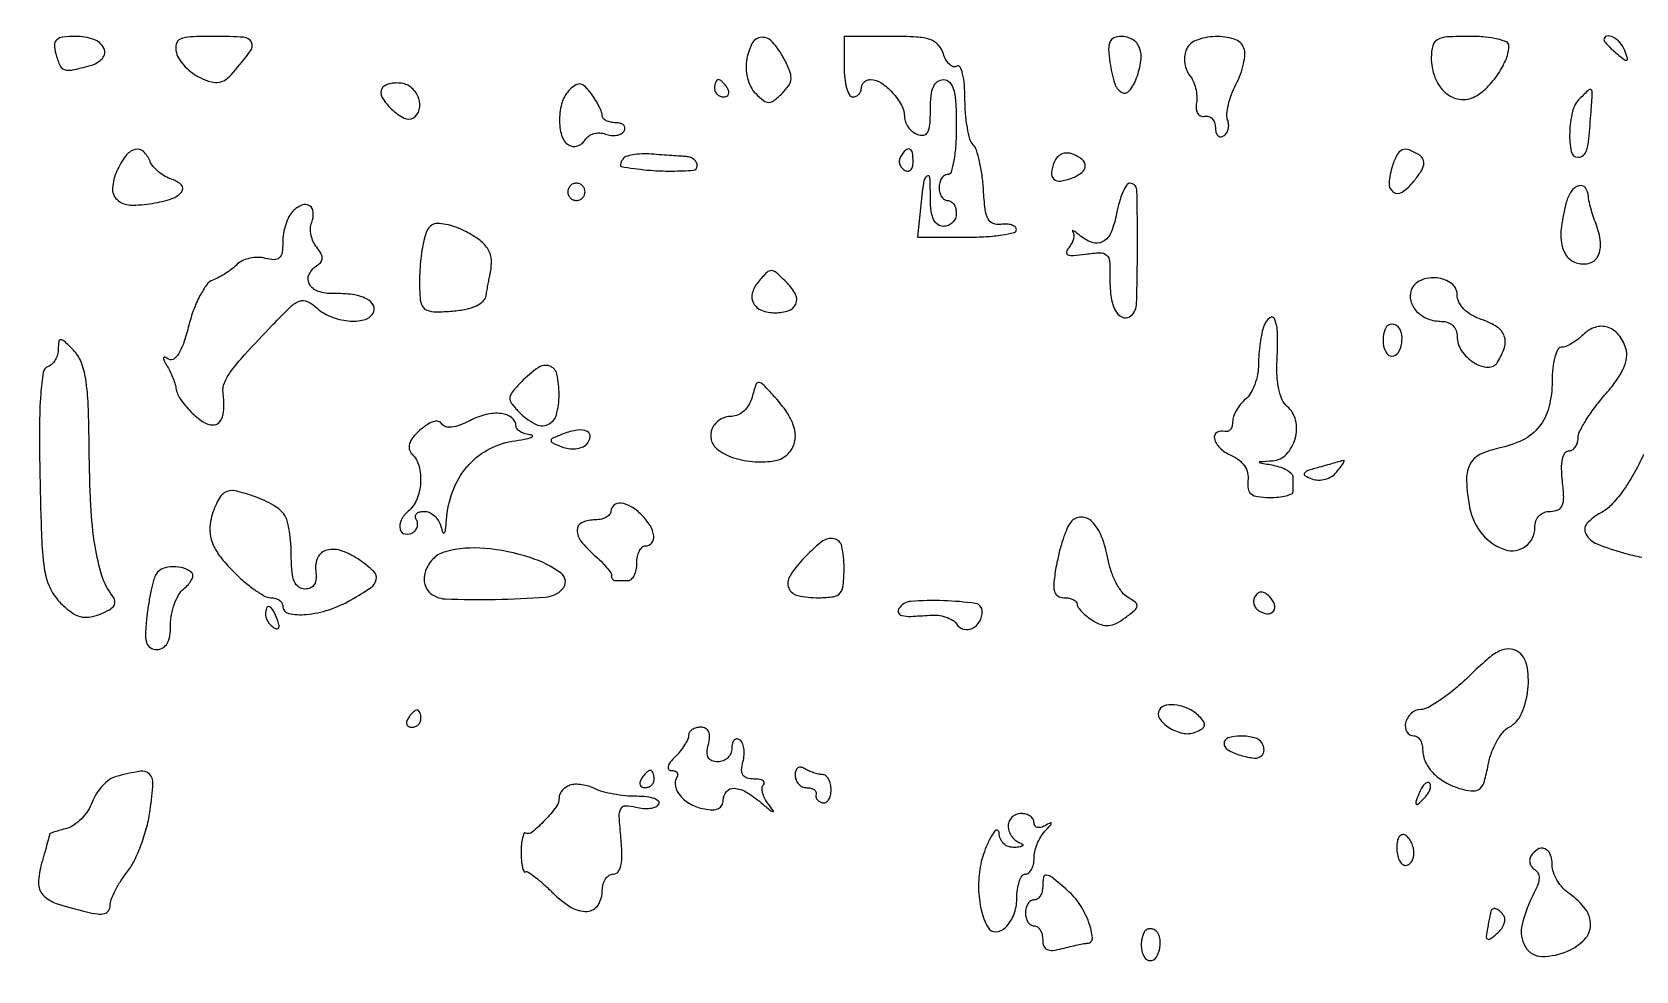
# Model space of a CAD drawing. Extents: x 0 to 5034, y 0 to 2560.
# Drawn here: x 1186 to 1371.7, y 2451.8 to 2560.5 of the extents above; entities that cross this region are included whole.
import ezdxf

# ---------------------------------------------------------------- set-up
doc = ezdxf.new("R2010")
doc.units = 0

msp = doc.modelspace()

# ---------------------------------------------------------------- linework, layer by layer
for points in [[(1400.153175, 2318.07201, -0.000408), (1336.676578, 2318.858857, -0.00002), (1264.40431, 2319.816549, -0.099619)], [(1372.5774, 2511.579098, -0.024075), (1371.429588, 2509.288522, -0.029834), (1370.138126, 2507.283909, -0.033132), (1368.826874, 2505.721466, -0.081107), (1367.630609, 2504.822425, 0.088333), (1366.032278, 2503.584937, 0.323505), (1365.899669, 2502.384246, 0.167313), (1367.196975, 2501.238405, 0.030933), (1370.256932, 2500.190016, 0.016198), (1372.383754, 2499.678909, 0.094025)]]:
    msp.add_lwpolyline(points, format="xyb")
for points in [[(1188.710251, 2558, 0.03733), (1189.167725, 2556.666159, 0.210404), (1189.705316, 2556.164325, 0.137209), (1190.582654, 2556.108506, 0.013214), (1192.680803, 2556.612191, 0.135952), (1194.107782, 2557.45265, 0.318119), (1194.286057, 2558.614282, 0.196689), (1193.105518, 2559.646909, 0.082749), (1190.986631, 2560, 0.026205), (1189.517695, 2559.92296, 0.155245), (1188.821656, 2559.618097, 0.221538), (1188.565504, 2559.034978, 0.058478)], [(1202.678374, 2558.121898, 0.082543), (1203.034424, 2557.325655, 0.044664), (1203.706516, 2556.485078, 0.04292), (1204.565045, 2555.730162, 0.052035), (1205.488753, 2555.187078, 0.038193), (1206.725755, 2554.733887, 0.110499), (1207.631132, 2554.684293, 0.122453), (1208.415815, 2555.02448, 0.052418), (1209.251895, 2555.81518, 0.016402), (1211.266902, 2558.328762, 0.284282), (1211.356344, 2559.33114, 0.267642), (1210.493224, 2559.900107, 0.014948), (1207.152637, 2560, 0.009691), (1204.311081, 2559.944917, 0.089905), (1203.11646, 2559.680168, 0.248672), (1202.65004, 2559.110318, 0.114051)], [(1268.744458, 2557.443548, 0.054358), (1268.652817, 2556.304411, 0.054702), (1268.809273, 2555.174803, 0.057634), (1269.1925, 2554.163021, 0.0772), (1269.770738, 2553.37212, 0.03076), (1270.679899, 2552.568433, 0.169395), (1271.29016, 2552.361588, 0.166281), (1271.903176, 2552.577304, 0.029381), (1272.827631, 2553.39906, 0.048107), (1273.593768, 2554.328737, 0.137592), (1273.854557, 2555.116619, 0.109864), (1273.694526, 2556.034208, 0.024975), (1273.015794, 2557.470488, 0.057578), (1271.72507, 2559.33136, 0.217235), (1270.462356, 2559.897551, 0.270419), (1269.409592, 2559.274321, 0.079969)], [(1280, 2556.5, 0.027026), (1280.072542, 2555.158889, 0.042582), (1280.29375, 2554.028125, 0.052312), (1280.614308, 2553.232098, 0.277684), (1281, 2553, 0.099038), (1281.381638, 2553.076342, 0.097945), (1281.70625, 2553.29375, 0.097945), (1281.923658, 2553.618362, 0.099038), (1282, 2554, -0.106313), (1282.082053, 2554.381541, -0.099376), (1282.314732, 2554.70625, -0.096076), (1282.662416, 2554.923923, -0.09221), (1283.071429, 2555, -0.149266), (1284.288825, 2554.628287, -0.060151), (1285.617741, 2553.479461, -0.0596), (1286.658102, 2552.018294, -0.125574), (1287, 2550.678417, 0.092116), (1287.112016, 2550.075561, 0.066745), (1287.440625, 2549.475073, 0.065101), (1287.926582, 2548.967893, 0.077741), (1288.5, 2548.638374, 0.136349), (1289.212529, 2548.570205, 0.233305), (1289.683374, 2548.916439, 0.101407), (1289.93614, 2549.808181, 0.018523), (1290, 2551.531385, -0.025917), (1290.082278, 2553.117647, -0.076277), (1290.358112, 2554.171897, -0.129285), (1290.831663, 2554.775421, -0.163521), (1291.5, 2555, -0.211442), (1292.215544, 2554.683247, -0.118311), (1292.681818, 2553.833333, -0.054498), (1292.933383, 2552.247932, -0.01212), (1293, 2549.5, -0.017105), (1292.927854, 2547.39166, -0.027868), (1292.70625, 2545.615625, -0.026982), (1292.391033, 2544.292067, -0.332234), (1292, 2544, 0.148195), (1291.618646, 2543.884432, 0.098894), (1291.29375, 2543.559375, 0.082425), (1291.074694, 2543.073457, 0.064853), (1291, 2542.5, 0.064853), (1291.074694, 2541.926543, 0.082425), (1291.29375, 2541.440625, 0.098894), (1291.618646, 2541.115568, 0.148195), (1292, 2541, -0.148195), (1292.381354, 2540.884432, -0.098894), (1292.70625, 2540.559375, -0.082425), (1292.925306, 2540.073457, -0.064853), (1293, 2539.5, -0.099038), (1292.885486, 2538.927543, -0.097945), (1292.559375, 2538.440625, -0.097945), (1292.072457, 2538.114514, -0.099038), (1291.5, 2538, -0.156128), (1290.843483, 2538.210123, -0.127919), (1290.368421, 2538.777778, -0.080302), (1290.086365, 2539.750905, -0.030473), (1290, 2541.166667, 0.0123), (1289.938426, 2543.66922, 0.63237), (1289.592669, 2543.812897, 0.177372), (1289.194186, 2543.058154, 0.008168), (1288.84546, 2540.125249), (1288.5, 2536.750498), (1294.25, 2536.750249, 0.014306), (1296.451258, 2536.813147, 0.02375), (1298.297587, 2537.007104, 0.020551), (1299.697213, 2537.281004, 0.361729), (1299.954552, 2537.625, 0.204714), (1299.80159, 2537.937068, 0.098349), (1299.406246, 2538.160883, 0.072034), (1298.827868, 2538.263296, 0.047318), (1298.151797, 2538.220558, -0.133231), (1297.272283, 2538.315208, -0.185441), (1296.692614, 2538.843247, -0.086147), (1296.344626, 2539.995118, -0.01575), (1296.143742, 2542.220558, 0.019021), (1295.978291, 2543.928591, 0.022619), (1295.688617, 2545.521976, 0.022185), (1295.329009, 2546.824241, 0.117983), (1294.946497, 2547.45, -0.128664), (1294.579043, 2548.080566, -0.023824), (1294.278033, 2549.401399, -0.024153), (1294.069434, 2551.020501, -0.019961), (1294, 2552.759017, 0.019728), (1293.934989, 2554.40609, 0.040399), (1293.729671, 2555.68117, 0.065549), (1293.430244, 2556.450154, 0.429334), (1293.071996, 2556.544496, -0.209118), (1292.668123, 2556.487054, -0.11865), (1292.228775, 2556.731201, -0.081387), (1291.817305, 2557.255962, -0.048846), (1291.504609, 2557.985479, 0.107052), (1290.912024, 2559.018957, 0.129857), (1289.979805, 2559.627872, 0.067561), (1288.394895, 2559.925172, 0.012628), (1285.432612, 2560), (1280, 2560)], [(1310.788489, 2556.98776, 0.035526), (1311.321713, 2554.566318, 0.19099), (1312.138918, 2553.524603, 0.372508), (1313.033172, 2553.691965, 0.079357), (1313.877057, 2555.185755, 0.054687), (1314.376928, 2557.171674, 0.124917), (1314.206668, 2558.696093, 0.174244), (1313.400046, 2559.644475, 0.130985), (1312.066204, 2560, 0.100128), (1311.254226, 2559.83575, 0.195029), (1310.793955, 2559.376394, 0.112915), (1310.639946, 2558.511872, 0.024291)], [(1319.589736, 2558.373252, 0.074587), (1319.430919, 2557.654642, 0.055686), (1319.465565, 2556.842761, 0.056059), (1319.677417, 2556.064903, 0.078868), (1320.04362, 2555.447441, -0.069497), (1320.433791, 2554.816666, -0.043601), (1320.713728, 2553.994122, -0.043017), (1320.850544, 2553.117986, -0.059501), (1320.810873, 2552.324189, 0.060563), (1320.777371, 2551.624083, 0.11671), (1320.945282, 2551.091719, 0.16102), (1321.287166, 2550.795715, 0.149012), (1321.75, 2550.75, -0.127531), (1322.226067, 2550.72317, -0.125265), (1322.632812, 2550.468601, -0.109766), (1322.905473, 2550.017512, -0.081436), (1323, 2549.440983, 0.062657), (1323.069707, 2548.886908, 0.133038), (1323.280921, 2548.513546, 0.191608), (1323.59354, 2548.37662, 0.14801), (1323.956326, 2548.473008, 0.112434), (1324.284303, 2548.795846, 0.081904), (1324.487027, 2549.267526, 0.076245), (1324.536391, 2549.812821, 0.076271), (1324.42004, 2550.347777, -0.115966), (1324.327065, 2551.029697, -0.034031), (1324.500172, 2552.079456, -0.032184), (1324.863201, 2553.270671, -0.029614), (1325.384584, 2554.440174, 0.031634), (1325.903309, 2555.616458, 0.033397), (1326.258642, 2556.827874, 0.035465), (1326.418826, 2557.904899, 0.111243), (1326.313881, 2558.624422, 0.229846), (1325.183621, 2559.682753, 0.084711), (1322.95994, 2559.977275, 0.083216), (1320.730503, 2559.51748, 0.211824)], [(1348, 2557.571429, 0.089757), (1348.418565, 2555.258552, 0.120428), (1349.613145, 2553.504056, 0.147736), (1351.283205, 2552.717879, 0.160871), (1353.046528, 2553.024901, 0.074699), (1354.460922, 2554.079117, 0.047919), (1355.759377, 2555.667204, 0.048731), (1356.695746, 2557.413265, 0.099037), (1357, 2558.934259, 0.300591), (1356.723682, 2559.352353, 0.042589), (1355.694397, 2559.690792, 0.036438), (1354.245712, 2559.924138, 0.021718), (1352.5, 2560, 0.012825), (1349.844254, 2559.931867, 0.111354), (1348.713235, 2559.615079, 0.208769), (1348.171718, 2558.923478, 0.063249)], [(1368, 2559.622445, 0.172995), (1368.07509, 2559.411909, 0.015689), (1368.44735, 2558.984529, 0.018888), (1368.939562, 2558.492636, 0.013646), (1369.522892, 2557.981001, 0.008807), (1370.382614, 2557.292701, 0.27071), (1370.644403, 2557.258808, 0.389672), (1370.735322, 2557.458284, 0.012731), (1370.415903, 2558.358556, 0.091143), (1369.856754, 2559.274265, 0.089947), (1369.00624, 2559.936277, 0.178047), (1368.321922, 2560.025462, 0.350363)], [(1226.49478, 2553.991553, 0.280434), (1226.487776, 2552.954356, 0.06973), (1227.600877, 2551.575928, 0.06879), (1229.06315, 2550.543233, 0.263641), (1230.135988, 2550.584045, 0.198914), (1230.809684, 2551.518754, 0.142412), (1230.743094, 2552.820634, 0.126399), (1229.962253, 2553.998293, 0.148219), (1228.753971, 2554.566458, 0.04706), (1228.048012, 2554.602633, 0.051629), (1227.370096, 2554.502936, 0.058103), (1226.817223, 2554.291506, 0.134779)], [(1248.236631, 2553.836631, 0.120842), (1247.364082, 2552.396978, 0.07134), (1247.03824, 2550.402271, 0.075167), (1247.285343, 2548.520498, 0.186261), (1248.111803, 2547.430902, 0.113818), (1248.596361, 2547.266598, 0.100307), (1249.128276, 2547.319803, 0.093889), (1249.625974, 2547.58327, 0.085992), (1250.010879, 2548.017602, -0.103738), (1250.430243, 2548.458553, -0.08168), (1251.027754, 2548.740396, -0.078351), (1251.708347, 2548.823405, -0.083038), (1252.36705, 2548.689391, 0.06241), (1253.010997, 2548.530613, 0.070031), (1253.648704, 2548.545119, 0.080025), (1254.18312, 2548.723575, 0.134611), (1254.526992, 2549.043674, 0.14801), (1254.62338, 2549.40646, 0.191608), (1254.486454, 2549.719079, 0.133038), (1254.113092, 2549.930293, 0.062657), (1253.559017, 2550, -0.04991), (1252.962438, 2550.059699, -0.069895), (1252.457961, 2550.237606, -0.090047), (1252.118526, 2550.500071, -0.185323), (1252, 2550.80887, 0.093567), (1251.920334, 2551.230859, 0.02223), (1251.628885, 2551.887665, 0.0221), (1251.220222, 2552.624682, 0.020228), (1250.736631, 2553.345501, 0.035379), (1250.038143, 2554.171248, 0.152155), (1249.478667, 2554.473974, 0.187931), (1248.917967, 2554.373364, 0.05915)], [(1265, 2554, 0.105053), (1265.081062, 2553.618444, 0.099167), (1265.311086, 2553.29375, 0.09642), (1265.654762, 2553.076123, 0.093332), (1266.059017, 2553, 0.108972), (1266.413961, 2553.078288, 0.182303), (1266.6254, 2553.29375, 0.161196), (1266.656512, 2553.6179, 0.082592), (1266.5, 2554, 0.029505), (1266.231006, 2554.382774, 0.035638), (1265.933975, 2554.70625, 0.038439), (1265.65171, 2554.934461, 0.151918), (1265.440983, 2555, 0.210953), (1265.272352, 2554.92554, 0.081139), (1265.129539, 2554.70625, 0.061769), (1265.032345, 2554.382849, 0.042167)], [(1365.2, 2552.8, 0.138265), (1364.353495, 2551.288816, 0.051651), (1364.029038, 2548.856527, 0.054951), (1364.206363, 2546.655428, 0.359546), (1365, 2546, 0.181672), (1365.623953, 2546.234447, 0.14407), (1366.012886, 2546.846912, 0.047305), (1366.257452, 2548.153263, 0.00499), (1366.507438, 2551.25, 0.003113), (1366.648577, 2553.44046, 0.192017), (1366.527558, 2553.804066, 0.428384), (1366.258394, 2553.820402, 0.009137)], [(1195.785417, 2544.428387, 0.088297), (1195.274946, 2542.44075, 0.230067), (1195.80432, 2541.103779, 0.178099), (1197.34233, 2540.473333, 0.053554), (1199.906076, 2540.654342, 0.034427), (1202.152597, 2541.219172, 0.142968), (1203.294932, 2541.999273, 0.381912), (1203.262182, 2542.778454, 0.12358), (1202.193044, 2543.43873, -0.051349), (1201.383169, 2543.790668, -0.043159), (1200.609902, 2544.318339, -0.045089), (1199.983928, 2544.931666, -0.084974), (1199.623766, 2545.538067, 0.117419), (1198.852805, 2546.664553, 0.260216), (1197.871421, 2546.891969, 0.164805), (1196.793188, 2546.14141, 0.05217)], [(1286.542705, 2546.069098, 0.108373), (1286.401101, 2545.665803, 0.099685), (1286.434921, 2545.22714, 0.095498), (1286.639411, 2544.820631, 0.090427), (1286.983688, 2544.510081, 0.136093), (1287.36964, 2544.397824, 0.190788), (1287.701458, 2544.524436, 0.140899), (1287.925389, 2544.890269, 0.067432), (1288, 2545.440983, 0.039415), (1287.914842, 2546.519563, 0.25701), (1287.592818, 2546.933879, 0.315493), (1287.13314, 2546.838655, 0.050477)], [(1304.338607, 2545.440013, 0.061221), (1304.028074, 2544.193319, 0.241786), (1304.292769, 2543.474083, 0.226486), (1305.051863, 2543.240736, 0.054851), (1306.356872, 2543.58345, 0.067891), (1307.535158, 2544.230185, 0.227708), (1307.935101, 2544.98827, 0.240909), (1307.585124, 2545.741158, 0.074248), (1306.462146, 2546.376152, 0.092161), (1305.813795, 2546.495878, 0.103874), (1305.194765, 2546.365098, 0.104304), (1304.682533, 2545.997035, 0.093639)], [(1343.50284, 2545.008949, 0.057861), (1343.114417, 2543.008037, 0.261546), (1343.598, 2541.968697, 0.318197), (1344.622382, 2541.960968, 0.070504), (1345.981568, 2543.225565, 0.025945), (1346.783218, 2544.32787, 0.089028), (1347.12605, 2545.140295, 0.159246), (1347.068206, 2545.753111, 0.149645), (1346.659266, 2546.231747, 0.045912), (1345.452825, 2546.852058, 0.190442), (1344.649198, 2546.857506, 0.183364), (1344.039915, 2546.309724, 0.042143)], [(1254.367878, 2545.786222, 0.030287), (1254.203658, 2545.480567, 0.056503), (1254.115476, 2545.214091, 0.090874), (1254.110669, 2545.025181, 0.317938), (1254.190983, 2544.942598, 0.022834), (1257.17319, 2544.528409, 0.024774), (1260.100393, 2544.403032, 0.018514), (1262.546421, 2544.510129, 0.390747), (1263, 2545.001911, 0.12171), (1262.904366, 2545.388969, 0.093793), (1262.632812, 2545.730676, 0.085054), (1262.227556, 2545.975011, 0.077142), (1261.75, 2546.081242, -0.001032), (1261.085982, 2546.125775, -0.000282), (1260.0379, 2546.198831, -0.000285), (1258.849411, 2546.283028, -0.000296), (1257.676895, 2546.367463, 0.02692), (1256.560416, 2546.388293, 0.034691), (1255.54034, 2546.281278, 0.037172), (1254.735372, 2546.077288, 0.175448)], [(1248, 2542, 0.099038), (1248.076342, 2541.618362, 0.097945), (1248.29375, 2541.29375, 0.097945), (1248.618362, 2541.076342, 0.099038), (1249, 2541, 0.099038), (1249.381638, 2541.076342, 0.097945), (1249.70625, 2541.29375, 0.097945), (1249.923658, 2541.618362, 0.099038), (1250, 2542, 0.099038), (1249.923658, 2542.381638, 0.097945), (1249.70625, 2542.70625, 0.097945), (1249.381638, 2542.923658, 0.099038), (1249, 2543, 0.099038), (1248.618362, 2542.923658, 0.097945), (1248.29375, 2542.70625, 0.097945), (1248.076342, 2542.381638, 0.099038)], [(1311.565978, 2539.5, -0.049984), (1310.929736, 2537.331001, -0.168097), (1309.970004, 2536.23298, -0.220919), (1308.724743, 2536.127421, -0.08822), (1307.208333, 2537.008333, 0.010565), (1306.774628, 2537.359863, 0.05264), (1306.508597, 2537.524736, 0.571981), (1306.451169, 2537.486327, 0.143318), (1306.499657, 2537.350343, -0.153361), (1306.61361, 2537.009751, -0.069337), (1306.55669, 2536.537457, -0.059111), (1306.349713, 2536.013903, -0.049582), (1306.01557, 2535.518761, 0.114115), (1305.762203, 2535.014334, 0.378225), (1305.921533, 2534.711961, 0.112349), (1306.575729, 2534.620513, 0.015215), (1307.960323, 2534.780869, -0.025361), (1309.665271, 2534.943359, -0.196139), (1310.404389, 2534.679363, -0.194673), (1310.75102, 2533.972366, -0.024939), (1310.787995, 2532.248229, 0.037659), (1310.894739, 2529.971851, 0.082499), (1311.386777, 2528.303326, 0.161142), (1312.158124, 2527.509328, 0.26439), (1313.069098, 2527.542705, 0.250832), (1313.858707, 2528.903737, 0.007862), (1313.981312, 2535.546955, 0.006941), (1313.906848, 2542.224113, 0.406901), (1313.111291, 2543, 0.256887), (1312.726727, 2542.788462, 0.037322), (1312.290763, 2541.971875, 0.034546), (1311.882132, 2540.840903, 0.023055)], [(1363.640979, 2540.790892, 0.031278), (1363.069905, 2537.961967, 0.079642), (1363.116436, 2535.874948, 0.125848), (1363.755625, 2534.487163, 0.159589), (1364.935417, 2533.72714, 0.143377), (1366.383649, 2533.7692, 0.206046), (1367.335427, 2534.604397, 0.140725), (1367.597694, 2536.184066, 0.062138), (1367.091748, 2538.258684, -0.011348), (1366.762257, 2539.188292, -0.011492), (1366.476759, 2540.12802, -0.011346), (1366.265926, 2540.956219, -0.045197), (1366.194801, 2541.475, 0.149983), (1365.843029, 2542.457975, 0.306905), (1365.104103, 2542.714239, 0.181525), (1364.230703, 2542.089561, 0.08245)], [(1216.160081, 2539.760081, 0.080337), (1215.714882, 2539.14311, 0.037793), (1215.340774, 2538.230888, 0.03619), (1215.085549, 2537.193735, 0.04226), (1215, 2536.183369, -0.035645), (1214.913042, 2534.96513, -0.170571), (1214.595862, 2534.35649, -0.20232), (1214.005456, 2534.138799, -0.052492), (1212.982409, 2534.294349, 0.063744), (1212.119223, 2534.405851, 0.052586), (1211.195465, 2534.309501, 0.05455), (1210.352516, 2534.032032, 0.088252), (1209.732409, 2533.605027, -0.032347), (1209.14384, 2533.094606, -0.019686), (1208.38913, 2532.566709, -0.019694), (1207.59615, 2532.100363, -0.032672), (1206.890161, 2531.779216, 0.146748), (1206.192963, 2531.245886, 0.034787), (1205.410852, 2529.989563, 0.032864), (1204.679289, 2528.358306, 0.027306), (1204.114842, 2526.5418, -0.018357), (1203.543921, 2524.581367, -0.052127), (1202.958714, 2523.285756, -0.100277), (1202.379263, 2522.636045, -0.308292), (1201.820173, 2522.611139, 0.033413), (1201.347824, 2522.86113, 0.436773), (1201.184704, 2522.791465, 0.212318), (1201.20427, 2522.530564, 0.016149), (1201.567371, 2521.904508, -0.02506), (1201.916644, 2521.276792, -0.018529), (1202.241164, 2520.551259, -0.018824), (1202.497033, 2519.841275, -0.039424), (1202.630462, 2519.269989, 0.114158), (1203.139398, 2517.98824, 0.045876), (1204.35693, 2516.533881, 0.045446), (1205.78136, 2515.355162, 0.151252), (1206.928571, 2515, 0.193007), (1207.585542, 2515.263413, 0.128461), (1208.016732, 2515.96258, 0.0764), (1208.186361, 2517.127514, 0.030241), (1208.075516, 2518.74621, -0.134765), (1208.232338, 2519.866494, -0.056483), (1208.995329, 2521.199575, -0.027614), (1210.582126, 2523.130417, -0.004659), (1213.848857, 2526.619946, -0.010751), (1215.896135, 2528.676025, -0.100386), (1216.946484, 2529.343264, -0.207681), (1217.834456, 2529.304433, -0.070698), (1218.927597, 2528.565523, 0.088658), (1220.558793, 2527.545773, 0.071364), (1222.57124, 2527.054633, 0.080374), (1224.393505, 2527.170535, 0.200967), (1225.457295, 2527.930902, 0.262751), (1225.493245, 2528.836222, 0.160315), (1224.710661, 2529.608353, 0.083412), (1223.073486, 2530.104605, 0.039095), (1220.855889, 2530.214966, -0.087938), (1219.09874, 2530.475144, -0.189529), (1218.066906, 2531.339036, -0.251709), (1218.060132, 2532.473702, -0.133286), (1219.048558, 2533.530011, 0.10874), (1219.436776, 2533.906606, 0.161016), (1219.559804, 2534.360531, 0.116515), (1219.397716, 2534.910512, 0.043562), (1218.936683, 2535.576293, -0.067909), (1218.535038, 2536.221051, -0.054711), (1218.284035, 2536.998756, -0.056283), (1218.212701, 2537.785409, -0.086312), (1218.34445, 2538.45524, 0.104535), (1218.53434, 2539.646331, 0.250582), (1218.08763, 2540.38941, 0.237692), (1217.195359, 2540.453538, 0.097917)], [(1232.291125, 2538.176979, 0.180802), (1231.600129, 2537.282087, 0.034175), (1231.118558, 2535.238873, 0.032158), (1230.858987, 2532.621546, 0.023259), (1230.894037, 2529.689635, 0.1064), (1231.138771, 2528.806948, 0.179209), (1231.702692, 2528.298542, 0.096902), (1232.749712, 2528.101715, 0.019305), (1234.660263, 2528.189635, 0.029952), (1236.221192, 2528.416735, 0.057748), (1237.418639, 2528.8132, 0.079901), (1238.211399, 2529.349251, 0.166932), (1238.55513, 2530, -0.003692), (1238.661302, 2530.64749, -0.002835), (1238.786488, 2531.353125, -0.002866), (1238.911112, 2532.011836, -0.006805), (1239.013288, 2532.5, 0.066441), (1239.150946, 2534.073697, 0.119829), (1238.790292, 2535.309487, 0.102742), (1237.850742, 2536.365212, 0.040408), (1236.190867, 2537.401299, 0.032204), (1235.035413, 2537.907436, 0.038053), (1233.88655, 2538.228377, 0.041578), (1232.899615, 2538.340612, 0.147468)], [(1270.036355, 2531.543805, 0.108865), (1269.373977, 2530.258499, 0.193607), (1269.518474, 2529.094517, 0.177222), (1270.453982, 2528.283886, 0.091051), (1272, 2528, 0.079692), (1273.591084, 2528.255214, 0.216979), (1274.409899, 2529.011059, 0.218662), (1274.373832, 2530.119855, 0.080758), (1273.437763, 2531.41938, 0.012233), (1272.149923, 2532.645699, 0.176784), (1271.575232, 2532.879591, 0.213094), (1271.038233, 2532.663022, 0.018707)], [(1345.685134, 2530.621855, 0.16024), (1345.62357, 2529.356876, 0.125975), (1346.309196, 2528.15879, 0.107465), (1347.600506, 2527.301127, 0.093312), (1349.2, 2527, -0.088797), (1349.915258, 2526.871965, -0.105324), (1350.494239, 2526.505631, -0.106683), (1350.868602, 2525.939467, -0.093185), (1351, 2525.240547, 0.151589), (1351.509628, 2523.598226, 0.101116), (1352.93762, 2522.220529, 0.126566), (1354.555969, 2521.69474, 0.275322), (1355.675519, 2522.270479, 0.060854), (1356.475207, 2523.982796, 0.166109), (1356.456938, 2525.301555, 0.164874), (1355.634598, 2526.339804, 0.059743), (1353.923086, 2527.176657, -0.043515), (1352.690145, 2527.730813, -0.069032), (1351.768102, 2528.427725, -0.08431), (1351.198264, 2529.230144, -0.112796), (1351, 2530.097825, 0.239631), (1350.344008, 2531.387982, 0.133722), (1348.657234, 2532.030885, 0.123908), (1346.782465, 2531.750838, 0.205197)], [(1328.623539, 2526.461341, 0.040472), (1328.383651, 2525.644081, 0.016122), (1328.183164, 2524.492487, 0.015831), (1328.045705, 2523.230174, 0.019205), (1328, 2522.040657, -0.0476), (1327.889153, 2520.878928, -0.041324), (1327.559375, 2519.70046, -0.04342), (1327.075233, 2518.678039, -0.087483), (1326.5, 2518, 0.048188), (1325.926058, 2517.421878, 0.041499), (1325.440625, 2516.71614, 0.04354), (1325.107783, 2515.995234, 0.086594), (1325, 2515.377555, -0.065485), (1324.933142, 2514.869255, -0.103383), (1324.735625, 2514.478094, -0.135408), (1324.442174, 2514.265041, -0.158751), (1324.1, 2514.25, 0.204427), (1323.181578, 2514.127732, 0.329958), (1322.889821, 2513.43327, 0.142824), (1323.522378, 2512.337194, 0.087793), (1324.771143, 2511.503768, -0.058179), (1325.706945, 2510.955967, -0.082101), (1326.372156, 2510.257663, -0.09153), (1326.729827, 2509.445302, -0.092958), (1326.771143, 2508.563357, 0.074342), (1326.780541, 2507.608311, 0.188449), (1327.125882, 2507.019961, 0.134831), (1327.878582, 2506.70222, 0.031988), (1329.25, 2506.609589, 0.024035), (1330.303886, 2506.656595, 0.038354), (1331.192188, 2506.808442, 0.045054), (1331.82589, 2507.029773, 0.294259), (1332, 2507.3), (1332, 2508.067694), (1332, 2508.930449, 0.197067), (1331.840956, 2509.318305, 0.061974), (1331.339062, 2509.714881, 0.051079), (1330.611317, 2510.060029, 0.037644), (1329.75, 2510.294267, -0.001102), (1328.201665, 2510.596029, -0.302288), (1328.110818, 2510.686224, -0.453638), (1328.171846, 2510.766526, -0.001361), (1329.633423, 2510.863818, 0.189619), (1331.235294, 2511.615082, 0.124375), (1332.242447, 2513.415656, 0.119175), (1332.296193, 2515.540844, 0.168088), (1331.322013, 2517.147716, -0.117492), (1330.746725, 2517.913714, -0.049899), (1330.351954, 2519.143846, -0.040699), (1330.144346, 2520.738454, -0.024963), (1330.147766, 2522.634865, 0.018246), (1330.193394, 2525.630542, 0.089693), (1329.858535, 2527.281053, 0.517056), (1329.292275, 2527.418023, 0.122435)], [(1342.754232, 2526.266312, 0.084697), (1342.436116, 2525.221291, 0.082939), (1342.479003, 2524.121909, 0.104464), (1342.84371, 2523.288862, 0.234312), (1343.437328, 2522.972506, 0.26629), (1344.162879, 2523.360605, 0.1021), (1344.575922, 2524.472687, 0.093314), (1344.533019, 2525.735512, 0.201974), (1343.980032, 2526.512341, 0.086456), (1343.629461, 2526.652808, 0.102024), (1343.272696, 2526.654687, 0.11056), (1342.965717, 2526.518222, 0.11748)], [(1365.600367, 2525.45751, -0.03304), (1364.963579, 2524.899744, -0.032625), (1364.256269, 2524.428144, -0.034429), (1363.583586, 2524.099872, -0.096592), (1363.071429, 2524, 0.284196), (1362.657671, 2523.74416, 0.04928), (1362.314732, 2522.845982, 0.040814), (1362.077662, 2521.576848, 0.025777), (1362, 2520.071429, -0.061846), (1361.626401, 2517.062578, -0.107254), (1360.511413, 2514.816408, -0.109295), (1358.583287, 2513.261604, -0.06597), (1355.793516, 2512.308703, 0.066948), (1353.627742, 2511.564226, 0.164575), (1352.459657, 2510.382943, 0.127143), (1352.078675, 2508.509525, 0.033298), (1352.44531, 2505.43983, 0.127035), (1353.889724, 2502.357018, 0.14613), (1356.581784, 2500.55566, 0.240153), (1358.927604, 2500.962863, 0.236134), (1360, 2503.106989, -0.080269), (1360.125377, 2503.882932, -0.110346), (1360.487611, 2504.486965, -0.113851), (1361.062458, 2504.866944, -0.089576), (1361.799199, 2505, 0.100614), (1362.680723, 2505.179201, 0.2005), (1363.169737, 2505.679551, 0.105186), (1363.335337, 2506.652518, 0.018803), (1363.189793, 2508.5, -0.02454), (1363.092351, 2509.948964, -0.053976), (1363.191759, 2511.053367, -0.085398), (1363.463228, 2511.757454, -0.263992), (1363.890594, 2512, 0.131134), (1364.313666, 2512.1129, 0.100628), (1364.674112, 2512.430404, 0.088271), (1364.91656, 2512.905356, 0.074111), (1365, 2513.465204, -0.11701), (1365.184934, 2514.244629, -0.022118), (1365.903869, 2515.529454, -0.022543), (1366.899022, 2516.985749, -0.019001), (1368.077, 2518.434917, 0.023573), (1369.421216, 2520.119829, 0.050403), (1370.255325, 2521.558104, 0.068461), (1370.623155, 2522.799299, 0.115188), (1370.538933, 2523.877332, 0.093852), (1369.690164, 2525.451557, 0.145892), (1368.425862, 2526.315422, 0.158935), (1366.976929, 2526.307364, 0.116676)], [(1189, 2523.797619, -0.067294), (1188.911725, 2523.144694, -0.064939), (1188.652983, 2522.530087, -0.070021), (1188.270345, 2522.045101, -0.110763), (1187.818666, 2521.772889, 0.281134), (1187.255274, 2521.105261, 0.019829), (1186.967555, 2518.573357, 0.017877), (1186.824112, 2514.775173, 0.00525), (1186.873727, 2508.939555, 0.004183), (1187.075592, 2501.564991, 0.032346), (1187.421257, 2498.133738, 0.071962), (1188.09161, 2496.031969, 0.085725), (1189.305062, 2494.344595, 0.034727), (1190.517649, 2493.308894, 0.093243), (1191.534527, 2492.815792, 0.105982), (1192.58052, 2492.758849, 0.053209), (1193.864145, 2493.104596, 0.03345), (1194.921804, 2493.59775, 0.124522), (1195.454736, 2494.095169, 0.202381), (1195.549597, 2494.638933, 0.110521), (1195.252032, 2495.260001, -0.091556), (1194.062156, 2497.521472, -0.03636), (1193.262468, 2500.951401, -0.026472), (1192.770507, 2505.690532, -0.01059), (1192.579147, 2512.213806, 0.007024), (1192.465443, 2517.335767, 0.030503), (1192.170662, 2520.357978, 0.053649), (1191.63706, 2522.320999, 0.10353), (1190.75, 2523.678092, 0.008736), (1189.694075, 2524.698027, 0.172273), (1189.28657, 2524.874848, 0.398427), (1189.054254, 2524.683068, 0.030608)], [(1242.628147, 2519.990991, 0.022305), (1241.595853, 2518.851168, 0.15067), (1241.308123, 2518.155628, 0.184767), (1241.492691, 2517.494549, 0.036948), (1242.306718, 2516.550425, 0.068992), (1244.180848, 2515.13269, 0.229817), (1245.679977, 2515.045523, 0.229467), (1246.677716, 2516.169516, 0.068818), (1247, 2518.5, 0.052011), (1246.752934, 2520.868702, 0.264487), (1245.906458, 2521.824162, 0.239586), (1244.574778, 2521.63428, 0.044609)], [(1269.34877, 2518.225698, -0.068421), (1268.992255, 2517.364282, -0.071448), (1268.42054, 2516.645148, -0.077906), (1267.720781, 2516.165432, -0.111828), (1266.990357, 2516, 0.13832), (1265.624822, 2515.614869, 0.152112), (1264.72154, 2514.583095, 0.166416), (1264.608629, 2513.294134, 0.166665), (1265.309441, 2512.207308, 0.091686), (1267.212772, 2511.204497, 0.058832), (1269.674107, 2510.745095, 0.061094), (1272.014968, 2510.874068, 0.153264), (1273.513962, 2511.656819, 0.136365), (1274.262261, 2512.981076, 0.124191), (1274.256231, 2514.553195, 0.08657), (1273.42955, 2516.386304, 0.038055), (1271.765891, 2518.475698, 0.008721), (1270.531425, 2519.759118, 0.226367), (1270.090427, 2519.916192, 0.297387), (1269.764546, 2519.652029, 0.013932)], [(1236.641358, 2515.488959, -0.029015), (1235.49095, 2514.974439, -0.063246), (1234.552862, 2514.748622, -0.095436), (1233.855102, 2514.804838, -0.188831), (1233.417658, 2515.133232, 0.208576), (1233.025587, 2515.40491, 0.120518), (1232.442361, 2515.378548, 0.07617), (1231.703664, 2515.0334, 0.036621), (1230.877094, 2514.388771, 0.035791), (1230.072707, 2513.548666, 0.094588), (1229.672725, 2512.822586, 0.143174), (1229.653378, 2512.188188, 0.133655), (1229.976371, 2511.623629, -0.134843), (1230.776377, 2510.217692, -0.080045), (1230.949886, 2508.284432, -0.078994), (1230.505342, 2506.367701, -0.123754), (1229.51101, 2505.009138, 0.107452), (1228.718509, 2503.996378, 0.171559), (1228.599023, 2502.915466, 0.297774), (1229.160296, 2502.37959, 0.186364), (1230.08541, 2502.552786, 0.097277), (1230.403043, 2502.847224, 0.097513), (1230.585377, 2503.239685, 0.098348), (1230.604475, 2503.669126, 0.100828), (1230.457295, 2504.069098, -0.143742), (1230.360267, 2504.422369, -0.191481), (1230.487391, 2504.726548, -0.135779), (1230.840729, 2504.931985, -0.064273), (1231.367659, 2505, -0.108005), (1231.969734, 2504.868411, -0.075852), (1232.551268, 2504.485938, -0.07125), (1233.024465, 2503.918815, -0.074509), (1233.310674, 2503.25, 0.024494), (1233.534787, 2502.537111, 0.571457), (1233.704478, 2502.506427, 0.151833), (1233.850143, 2502.841582, 0.008283), (1233.957087, 2504, -0.070667), (1234.693438, 2507.346406, -0.084921), (1236.312562, 2510.128112, -0.089843), (1238.677427, 2512.100007, -0.090775), (1241.575337, 2513.108095, 0.009022), (1242.983486, 2513.352369, 0.03559), (1243.833068, 2513.579246, 0.409855), (1243.90922, 2513.732663, 0.301869), (1243.75, 2513.858095, -0.048429), (1243.080376, 2513.978351, -0.064987), (1242.514062, 2514.220637, -0.081352), (1242.13089, 2514.541031, -0.179915), (1242, 2514.893011, 0.236316), (1241.526132, 2515.839637, 0.13374), (1240.305551, 2516.322431, 0.088627), (1238.54171, 2516.205785, 0.059006)], [(1247.5, 2513.982204, 0.008981), (1246.257065, 2513.479413, 0.268108), (1246.061107, 2513.218701, 0.325257), (1246.206634, 2512.95748, 0.011705), (1247.317217, 2512.474553, 0.062287), (1248.088077, 2512.267543, 0.059129), (1248.900227, 2512.251445, 0.063692), (1249.629789, 2512.418817, 0.108592), (1250.15435, 2512.75435, 0.157395), (1250.597246, 2513.61945, 0.336522), (1250.265028, 2514.244863, 0.147177), (1249.110803, 2514.40871, 0.05385)], [(1335, 2510.10428, 0.011082), (1333.674515, 2509.703218, 0.177908), (1333.313125, 2509.418012, 0.427591), (1333.388846, 2509.13057, 0.03455), (1334.176887, 2508.763401, 0.087116), (1334.917903, 2508.618465, 0.072553), (1335.715228, 2508.719052, 0.071597), (1336.460379, 2509.045841, 0.08063), (1337.049332, 2509.559441, 0.011178), (1337.482653, 2510.105974, 0.024371), (1337.784289, 2510.547555, 0.041391), (1337.929745, 2510.835463, 0.6191), (1337.872445, 2510.90032, 0.002083), (1337.622597, 2510.832335, 0.000126), (1336.875031, 2510.625365, 0.000189), (1335.984737, 2510.378277, 0.00014)], [(1208.21894, 2507.135313, 0.107809), (1207.764253, 2506.695858, 0.03583), (1207.304403, 2505.885239, 0.033733), (1206.909033, 2504.886516, 0.032542), (1206.645927, 2503.831702, 0.070171), (1206.590198, 2502.413419, 0.079936), (1206.939774, 2501.101296, 0.062568), (1207.770983, 2499.729846, 0.026072), (1209.203556, 2498.103002, 0.020914), (1210.466352, 2496.915073, 0.025111), (1211.751918, 2495.911507, 0.025044), (1212.898304, 2495.188724, 0.12882), (1213.618657, 2495, -0.070704), (1214.146566, 2494.924974, -0.086279), (1214.594231, 2494.70625, -0.100238), (1214.893523, 2494.381339, -0.13699), (1215, 2494, 0.356313), (1215.677462, 2493.170037, 0.074173), (1217.697803, 2493.0617, 0.055587), (1220.349943, 2493.614693, 0.050245), (1222.912638, 2494.75, 0.020097), (1225.18632, 2496.167962, 0.191538), (1225.815248, 2497.098214, 0.262665), (1225.530035, 2498.027715, 0.0371), (1223.920484, 2499.343142, 0.0662), (1221.870106, 2500.40748, 0.145208), (1220.121766, 2500.509345, 0.221895), (1219.061407, 2499.67458, 0.154186), (1218.812858, 2498.146137, -0.051019), (1218.852869, 2497.212027, -0.117604), (1218.650911, 2496.543257, -0.152995), (1218.213659, 2496.144205, -0.109463), (1217.562858, 2496, -0.157657), (1216.844907, 2496.232151, -0.137601), (1216.351731, 2496.852312, -0.076459), (1216.071212, 2497.970837, -0.022259), (1215.984687, 2499.75, 0.017751), (1215.92487, 2501.260478, 0.020219), (1215.758058, 2502.698167, 0.019847), (1215.520607, 2503.896398, 0.097488), (1215.234687, 2504.520354, 0.107219), (1213.944339, 2505.682405, 0.040706), (1211.738046, 2506.716084, 0.038671), (1209.490579, 2507.36107, 0.191217)], [(1253, 2505, -0.191087), (1252.848523, 2504.618118, -0.088204), (1252.4125, 2504.29375, -0.068025), (1251.765418, 2504.073693, -0.048028), (1251, 2504, 0.114804), (1249.603555, 2503.675082, 0.290201), (1249.082755, 2502.823146, 0.165581), (1249.548187, 2501.525471, 0.04598), (1251.065685, 2499.943031, -0.016263), (1251.852103, 2499.214842, -0.022455), (1252.505281, 2498.50862, -0.020031), (1252.982795, 2497.895171, -0.185841), (1253.065685, 2497.575736, 0.086291), (1253.078572, 2497.355918, 0.104269), (1253.16617, 2497.169122, 0.113593), (1253.314504, 2497.044616, 0.118569), (1253.5, 2497), (1254.146875, 2497), (1255, 2497, 0.191087), (1255.381882, 2497.151477, 0.088204), (1255.70625, 2497.5875, 0.068025), (1255.926307, 2498.234582, 0.048028), (1256, 2499, -0.048028), (1256.073693, 2499.765418, -0.068025), (1256.29375, 2500.4125, -0.088204), (1256.618118, 2500.848523, -0.191087), (1257, 2501, 0.229726), (1257.721414, 2501.349922, 0.199327), (1257.950838, 2502.165968, 0.108762), (1257.537102, 2503.350245, 0.058221), (1256.571429, 2504.571429, 0.058221), (1255.350245, 2505.537102, 0.108762), (1254.165968, 2505.950838, 0.199327), (1253.349922, 2505.721414, 0.229726)], [(1306.263069, 2503.762331, 0.068742), (1305.832237, 2503.033387, 0.018374), (1305.356715, 2501.769247, 0.018265), (1304.917419, 2500.278225, 0.017932), (1304.585077, 2498.75, 0.015255), (1304.29403, 2496.794714, 0.086497), (1304.352013, 2495.747358, 0.197578), (1304.735565, 2495.207824, 0.141601), (1305.454687, 2495, -0.047176), (1306.046124, 2494.944072, -0.067157), (1306.546064, 2494.776911, -0.087305), (1306.883189, 2494.530614, -0.193791), (1307, 2494.240547, 0.15511), (1307.11637, 2493.874453, 0.036796), (1307.528589, 2493.374074, 0.034401), (1308.110625, 2492.843297, 0.028094), (1308.799451, 2492.357318, 0.054981), (1309.775234, 2491.887891, 0.106128), (1310.631011, 2491.778552, 0.09727), (1311.50575, 2492.028496, 0.041027), (1312.549451, 2492.674526, 0.01633), (1313.659614, 2493.552115, 0.186428), (1313.922674, 2494.032966, 0.269383), (1313.743554, 2494.463441, 0.033556), (1312.86393, 2495.043687, -0.103785), (1312.190511, 2495.637754, -0.039566), (1311.520341, 2496.701952, -0.037056), (1310.953328, 2498.010707, -0.037345), (1310.587468, 2499.385449, 0.045759), (1309.82698, 2502.061324, 0.103116), (1308.687695, 2503.823751, 0.204083), (1307.433486, 2504.337532, 0.225164)], [(1233.835144, 2500.327072, 0.123462), (1232.51022, 2499.595365, 0.107549), (1231.605264, 2498.29021, 0.119465), (1231.379764, 2496.839284, 0.177267), (1231.915848, 2495.684152, 0.189499), (1233.809912, 2494.859039, 0.013721), (1239.624743, 2494.80761, 0.014054), (1245.425228, 2495.078702, 0.17954), (1247.371587, 2495.971587, 0.460593), (1247.227032, 2497.824477, 0.079764), (1243.649015, 2499.644194, 0.055308), (1238.39915, 2500.712745, 0.087521)], [(1275.200124, 2499.424047, 0.050426), (1273.704867, 2497.46649, 0.241887), (1273.600372, 2496.109906, 0.24621), (1274.639698, 2495.251765, 0.051892), (1277.059017, 2495, 0.033731), (1278.753607, 2495.114449, 0.18639), (1279.53993, 2495.54752, 0.154596), (1279.912453, 2496.448494, 0.021328), (1280, 2498.5, 0.053962), (1279.734762, 2500.950476, 0.299766), (1278.832838, 2501.829731, 0.221287), (1277.400363, 2501.47102, 0.034215)], [(1200.356192, 2497.767314, 0.070357), (1200.076579, 2497.129384, 0.013201), (1199.765042, 2495.889725, 0.013888), (1199.477359, 2494.410114, 0.012315), (1199.258988, 2492.856381, 0.016584), (1199.096647, 2490.877095, 0.08469), (1199.228643, 2489.785221, 0.181204), (1199.658692, 2489.216927, 0.142064), (1200.406767, 2489, 0.131967), (1201.108216, 2489.188417, 0.135903), (1201.611581, 2489.701528, 0.091214), (1201.908243, 2490.585656, 0.035468), (1202, 2491.877555, -0.047044), (1202.112638, 2493.072061, -0.041154), (1202.447724, 2494.281406, -0.0433), (1202.939611, 2495.328666, -0.088333), (1203.524166, 2496.020056, 0.037611), (1204.067683, 2496.544888, 0.059352), (1204.438132, 2497.0759, 0.081674), (1204.593274, 2497.532434, 0.242067), (1204.495222, 2497.838112, 0.122098), (1203.551657, 2498.406802, 0.079295), (1202.284703, 2498.586836, 0.083436), (1201.08975, 2498.364956, 0.16835)], [(1286.35429, 2493.75, 0.23794), (1286.306854, 2493.251251, 0.250923), (1286.67959, 2492.932984, 0.064913), (1287.746379, 2492.841662, 0.009852), (1289.885758, 2492.978665, -0.048974), (1290.85416, 2492.964897, -0.0504), (1291.791729, 2492.762316, -0.055553), (1292.563428, 2492.413517, -0.121017), (1293.023955, 2491.96124, 0.188808), (1293.83181, 2491.35472, 0.18458), (1294.846126, 2491.450628, 0.150502), (1295.688631, 2492.248328, 0.129198), (1296, 2493.433219, 0.375417), (1295.207949, 2494.339439, 0.025361), (1291.506802, 2494.649357, 0.026332), (1287.727705, 2494.574436, 0.238447)], [(1327.596556, 2495.156231, 0.105525), (1327.439393, 2494.716563, 0.099247), (1327.470283, 2494.240657, 0.096292), (1327.684746, 2493.801911, 0.09291), (1328.050219, 2493.468963, 0.116221), (1329.032006, 2493.141241, 0.258096), (1329.731074, 2493.448742, 0.251496), (1329.853466, 2494.214666, 0.113251), (1329.296201, 2495.103799, 0.053431), (1328.785686, 2495.515485, 0.136091), (1328.335356, 2495.655459, 0.169261), (1327.940704, 2495.531428, 0.094625)], [(1213, 2493.059017, 0.088797), (1213.072509, 2492.65395, 0.053277), (1213.290385, 2492.21498, 0.051183), (1213.610411, 2491.810572, 0.061454), (1213.988546, 2491.507079, 0.1144), (1214.325929, 2491.393111, 0.32948), (1214.525685, 2491.512472, 0.155351), (1214.556862, 2491.868281, 0.036408), (1214.381557, 2492.448062, 0.029964), (1213.894727, 2493.51997, 0.168622), (1213.441482, 2493.942608, 0.444011), (1213.117673, 2493.798253, 0.079093)], [(1352.419889, 2485.951435, -0.019887), (1350.790798, 2484.47267, -0.023628), (1349.137405, 2483.215618, -0.02337), (1347.666351, 2482.301368, -0.120913), (1346.75, 2482.049059, 0.183419), (1345.670328, 2481.604203, 0.144996), (1345.027845, 2480.505581, 0.19748), (1345.184105, 2479.462881, 0.263908), (1346, 2479, -0.154765), (1346.381386, 2478.879052, -0.09778), (1346.70625, 2478.538393, -0.080164), (1346.925485, 2478.02945, -0.061768), (1347, 2477.428571, 0.114179), (1347.338123, 2475.967198, 0.084903), (1348.30923, 2474.618783, 0.073777), (1349.819732, 2473.51753, 0.056913), (1351.723548, 2472.781348, 0.061306), (1352.932637, 2472.619812, 0.200691), (1353.664627, 2472.917081, 0.130551), (1354.157306, 2473.759338, 0.021053), (1354.589922, 2475.627635, -0.040488), (1354.966784, 2477.00878, -0.039261), (1355.564241, 2478.326112, -0.041974), (1356.278542, 2479.397176, -0.102186), (1357.004059, 2480.002172, 0.169976), (1358.460567, 2481.588797, 0.074645), (1359.194986, 2484.384182, 0.076666), (1359.068348, 2487.188488, 0.206458), (1357.956559, 2488.795056, 0.143703), (1356.954975, 2489.075269, 0.115968), (1355.866158, 2488.804704, 0.061258), (1354.479266, 2487.862319, 0.014411)], [(1229.5, 2481, 0.082592), (1229.343488, 2480.6179, 0.161196), (1229.3746, 2480.29375, 0.182303), (1229.586039, 2480.078288, 0.108972), (1229.940983, 2480, 0.093332), (1230.345238, 2480.076123, 0.09642), (1230.688914, 2480.29375, 0.099167), (1230.918938, 2480.618444, 0.105053), (1231, 2481, 0.042167), (1230.967655, 2481.382849, 0.061769), (1230.870461, 2481.70625, 0.081139), (1230.727648, 2481.92554, 0.210953), (1230.559017, 2482, 0.151918), (1230.34829, 2481.934461, 0.038439), (1230.066025, 2481.70625, 0.035638), (1229.768994, 2481.382774, 0.029505)], [(1316.514981, 2482.02424, 0.292645), (1316.53095, 2481.014747, 0.106447), (1317.602153, 2479.968749, 0.086926), (1319.211229, 2479.311122, 0.146273), (1320.654483, 2479.420907, 0.041724), (1321.423298, 2479.792105, 0.191063), (1321.721467, 2480.176281, 0.216327), (1321.656191, 2480.627554, 0.053967), (1321.17734, 2481.22266, 0.079062), (1319.983326, 2482.088856, 0.075027), (1318.557941, 2482.561268, 0.089322), (1317.282485, 2482.55118, 0.210829)], [(1262, 2479.071429, -0.110284), (1261.896964, 2478.60997, -0.03046), (1261.538393, 2477.954018, -0.029203), (1261.030014, 2477.241238, -0.02687), (1260.428571, 2476.571429, 0.030925), (1259.874374, 2475.944082, 0.097343), (1259.622348, 2475.445048, 0.248784), (1259.688975, 2475.138589, 0.220746), (1259.987588, 2475, -0.074379), (1260.383389, 2474.940794, -0.151055), (1260.641137, 2474.765662, -0.187697), (1260.722447, 2474.505634, -0.12199), (1260.625, 2474.202254, 0.201571), (1260.463002, 2473.170646, 0.119322), (1261.046907, 2472.047893, 0.091646), (1262.258528, 2471.086163, 0.074609), (1263.823495, 2470.533992, 0.045764), (1264.767749, 2470.440406, 0.112182), (1265.445451, 2470.589185, 0.159289), (1265.850323, 2470.970515, 0.125505), (1266, 2471.557418, -0.17998), (1266.373534, 2472.561512, -0.236305), (1267.263336, 2472.93186, -0.117708), (1268.670814, 2472.490257, -0.041395), (1270.404026, 2471.25, 0.003459), (1271.463701, 2470.362988, 0.126555), (1271.748178, 2470.229672, 0.675547), (1271.809253, 2470.325162, 0.009064), (1271.241443, 2471.092009, -0.043635), (1270.821438, 2471.749775, -0.058711), (1270.570213, 2472.409651, -0.072837), (1270.513033, 2472.973491, -0.187411), (1270.675343, 2473.342009, 0.231872), (1270.759923, 2473.589179, 0.23301), (1270.616205, 2473.806715, 0.09736), (1270.190881, 2473.95478, 0.035238), (1269.550035, 2474, -0.070541), (1268.750659, 2474.113341, -0.183647), (1268.293881, 2474.456955, -0.157308), (1268.139369, 2475.060689, -0.048605), (1268.289489, 2475.999004, 0.046215), (1268.422423, 2476.805232, 0.054994), (1268.392509, 2477.575304, 0.064046), (1268.21553, 2478.198685, 0.15438), (1267.90612, 2478.558021, 0.159385), (1267.562686, 2478.641142, 0.191145), (1267.266173, 2478.495569, 0.126121), (1267.065685, 2478.115829, 0.05878), (1267, 2477.559017, -0.102809), (1266.876372, 2476.964119, -0.098755), (1266.525115, 2476.457961, -0.097013), (1266.000426, 2476.118806, -0.095392), (1265.383369, 2476, -0.088371), (1264.69025, 2476.123467, -0.181411), (1264.278546, 2476.478405, -0.142059), (1264.142964, 2477.089991, -0.047964), (1264.289749, 2478, 0.047946), (1264.429127, 2478.863891, 0.120594), (1264.318305, 2479.487449, 0.169691), (1263.968104, 2479.861786, 0.121219), (1263.40638, 2480, 0.064199), (1262.868694, 2479.930676, 0.081959), (1262.413124, 2479.727232, 0.098684), (1262.108337, 2479.425548, 0.149546)], [(1324, 2478.116631, 0.272604), (1324.430327, 2477.385996, 0.051468), (1325.913334, 2476.753034, 0.051094), (1327.52501, 2476.428919, 0.22408), (1328.414909, 2476.748242, 0.119879), (1328.577721, 2477.015725, 0.077394), (1328.633503, 2477.37584, 0.070314), (1328.577359, 2477.770829, 0.0681), (1328.413797, 2478.13948, 0.193533), (1327.543811, 2478.780328, 0.064519), (1325.944308, 2478.979175, 0.071444), (1324.480022, 2478.76113, 0.33148)], [(1195.693213, 2474.299738, 0.09474), (1194.931684, 2473.938894, 0.048049), (1194.136565, 2473.230981, 0.045352), (1193.4304, 2472.314848, 0.050724), (1192.931173, 2471.318972, -0.055298), (1192.418561, 2470.319265, -0.046581), (1191.672562, 2469.391803, -0.048695), (1190.819019, 2468.66848, -0.087702), (1189.98796, 2468.2866, 0.006172), (1189.225828, 2468.077214, 0.010002), (1188.583963, 2467.878331, 0.004074), (1188.049073, 2467.695941, 0.318682), (1188, 2467.626767, -0.066767), (1187.985671, 2467.519937, -0.000409), (1187.726597, 2466.57461, -0.001679), (1187.426027, 2465.495576, -0.001068), (1187.069265, 2464.241512, 0.060407), (1186.708024, 2461.983414, 0.198164), (1187.220339, 2460.594146, 0.128306), (1188.760561, 2459.604679, 0.020294), (1192.25, 2458.61928, 0.025407), (1193.554285, 2458.37676, 0.09817), (1194.372051, 2458.42808, 0.186422), (1194.825676, 2458.756744, 0.144795), (1195, 2459.346089, -0.092564), (1195.130875, 2460.046976, -0.025614), (1195.589806, 2461.073493, -0.024941), (1196.239351, 2462.203988, -0.023788), (1197.007851, 2463.282852, 0.053646), (1197.823187, 2464.585276, 0.024567), (1198.610393, 2466.431652, 0.023993), (1199.256114, 2468.476188, 0.03044), (1199.643775, 2470.417711, 0.017319), (1199.958864, 2473.508843, 0.218662), (1199.552639, 2474.576402, 0.241107), (1198.506044, 2474.904131, 0.020971)], [(1256.5, 2474, 0.082592), (1256.343488, 2473.6179, 0.161196), (1256.3746, 2473.29375, 0.182303), (1256.586039, 2473.078288, 0.108972), (1256.940983, 2473, 0.093332), (1257.345238, 2473.076123, 0.09642), (1257.688914, 2473.29375, 0.099167), (1257.918938, 2473.618444, 0.105053), (1258, 2474, 0.042167), (1257.967655, 2474.382849, 0.061769), (1257.870461, 2474.70625, 0.081139), (1257.727648, 2474.92554, 0.210953), (1257.559017, 2475, 0.151918), (1257.34829, 2474.934461, 0.038439), (1257.066025, 2474.70625, 0.035638), (1256.768994, 2474.382774, 0.029505)], [(1274.333333, 2474.456011, 0.090405), (1274.434668, 2473.900141, 0.09549), (1274.725, 2473.427703, 0.099688), (1275.157978, 2473.111594, 0.108399), (1275.666667, 2473, -0.055719), (1276.158793, 2472.944988, -0.096018), (1276.534896, 2472.779687, -0.138694), (1276.736856, 2472.534799, -0.186038), (1276.75, 2472.25, 0.132821), (1276.732382, 2471.944756, 0.109702), (1276.867188, 2471.646875, 0.09521), (1277.136763, 2471.401988, 0.0758), (1277.5, 2471.25, 0.18325), (1277.880178, 2471.294877, 0.12637), (1278.20625, 2471.5875, 0.090951), (1278.426346, 2472.098644, 0.056359), (1278.5, 2472.75, 0.055116), (1278.425857, 2473.420558, 0.073924), (1278.20625, 2473.990436, 0.092634), (1277.88161, 2474.37575, 0.169239), (1277.5, 2474.515313, -0.05177), (1277.039222, 2474.570293, -0.026139), (1276.475521, 2474.72902, -0.025645), (1275.904661, 2474.955718, -0.034586), (1275.416667, 2475.221324, 0.110706), (1275.003211, 2475.370876, 0.187552), (1274.650749, 2475.283038, 0.161263), (1274.414086, 2474.962495, 0.079218)], [(1248.25, 2473.281539, 0.0649), (1247.772092, 2473.036427, 0.062862), (1247.367188, 2472.674741, 0.068012), (1247.092934, 2472.256453, 0.111592), (1247, 2471.845238, -0.160054), (1246.653113, 2470.789342, -0.03086), (1245.344854, 2469.225143, -0.027527), (1243.889356, 2467.848605, -0.295572), (1243.121429, 2467.75, 0.417533), (1242.920529, 2467.678033, 0.052054), (1242.75317, 2467.192187, 0.037224), (1242.637157, 2466.441417, 0.019727), (1242.6, 2465.5, 0.018731), (1242.635282, 2464.558522, 0.035472), (1242.74554, 2463.807813, 0.048687), (1242.904327, 2463.318918, 0.430704), (1243.095455, 2463.25, -0.271987), (1243.409859, 2463.229909, -0.014962), (1244.242816, 2462.629115, -0.019802), (1245.229377, 2461.807572, -0.012854), (1246.305622, 2460.785287, 0.060043), (1248.397647, 2459.14329, 0.151633), (1250.254819, 2458.679864, 0.241018), (1251.504737, 2459.411289, 0.143047), (1252, 2461.106989, -0.065629), (1252.095399, 2461.830661, -0.082969), (1252.37495, 2462.443928, -0.099128), (1252.789662, 2462.854129, -0.146617), (1253.276426, 2463, 0.231377), (1253.821831, 2463.266664, 0.113491), (1254.155833, 2463.984909, 0.058524), (1254.27176, 2465.236665, 0.01763), (1254.157297, 2467.147784, -0.009995), (1253.969296, 2469.646817, -0.126177), (1254.151749, 2470.566086, -0.293192), (1254.69834, 2470.903796, -0.059775), (1255.879875, 2470.741664, 0.043623), (1256.731714, 2470.596679, 0.05309), (1257.54031, 2470.616642, 0.062089), (1258.191212, 2470.786165, 0.160974), (1258.558021, 2471.09388, 0.352876), (1258.514857, 2471.437686, 0.107365), (1258.035632, 2471.733827, 0.057341), (1257.153166, 2471.935852, 0.027631), (1255.993276, 2472, -0.024042), (1254.673397, 2472.063502, -0.020451), (1253.291664, 2472.254056, -0.020947), (1252.047057, 2472.532153, -0.053218), (1251.184259, 2472.864872, 0.045109), (1250.447509, 2473.162764, 0.038274), (1249.627563, 2473.344028, 0.039973), (1248.849904, 2473.391644, 0.081564)], [(1346.564293, 2472.293128, 0.008399), (1346.21821, 2471.336218, 0.286372), (1346.270328, 2471.111181, 0.400052), (1346.463552, 2471.106486, 0.011214), (1347.124088, 2471.733333, 0.043285), (1347.558688, 2472.246577, 0.063152), (1347.837219, 2472.768815, 0.082976), (1347.927901, 2473.220211, 0.20742), (1347.806872, 2473.526461, 0.278911), (1347.538684, 2473.59249, 0.120343), (1347.210949, 2473.395085, 0.070189), (1346.866277, 2472.940734, 0.036269)], [(1299, 2468.583333, 0.080074), (1299.093368, 2468.004061, 0.064399), (1299.367188, 2467.434649, 0.065245), (1299.772091, 2466.960859, 0.087674), (1300.25, 2466.662281, -0.051902), (1300.648042, 2466.45138, -0.449116), (1300.672067, 2466.275306, -0.185333), (1300.416573, 2466.137165, -0.021021), (1299.75, 2466.078947, -0.092071), (1299.054495, 2466.175925, -0.107693), (1298.48277, 2466.516093, -0.107741), (1298.104588, 2467.063156, -0.092221), (1297.960858, 2467.75, 0.24087), (1297.795121, 2468.056946, 0.371481), (1297.512658, 2468.026206, 0.068398), (1297.041683, 2467.358683, 0.017055), (1296.466972, 2466.149731, 0.058416), (1295.771959, 2463.845544, 0.049535), (1295.575581, 2461.308905, 0.050747), (1295.879445, 2458.853644, 0.071127), (1296.670283, 2456.793674, 0.290772), (1297.565142, 2456.309119, 0.180233), (1298.690832, 2456.82034, 0.10436), (1299.660024, 2458.299962, 0.093253), (1300, 2460.106989, -0.032824), (1300.072828, 2461.215182, -0.050432), (1300.29375, 2462.150178, -0.065191), (1300.616035, 2462.79579, -0.249384), (1301, 2463, 0.17482), (1301.381591, 2463.137625, 0.093122), (1301.70625, 2463.52875, 0.073362), (1301.925973, 2464.111367, 0.053595), (1302, 2464.8, -0.057653), (1302.091122, 2465.587627, -0.036959), (1302.367188, 2466.466844, -0.036868), (1302.77128, 2467.29949, -0.055719), (1303.25, 2467.946704, 0.004358), (1303.924927, 2468.686678, 0.184745), (1304, 2468.882924, 0.561535), (1303.904697, 2468.941025, 0.009535), (1303.25, 2468.587687, -0.065956), (1302.771491, 2468.395318, -0.132257), (1302.367188, 2468.400358, -0.182297), (1302.101717, 2468.596402, -0.144512), (1302, 2468.940983, 0.140337), (1301.884374, 2469.344827, 0.099915), (1301.559375, 2469.688914, 0.085131), (1301.073318, 2469.920655, 0.06887), (1300.5, 2470, 0.09335), (1299.92741, 2469.892158, 0.096425), (1299.440625, 2469.583854, 0.099164), (1299.114816, 2469.123872, 0.105033)], [(1344, 2466.059017, 0.0466), (1344.073608, 2465.270941, 0.066561), (1344.29375, 2464.604836, 0.086673), (1344.618015, 2464.155423, 0.195654), (1345, 2464, 0.142666), (1345.38134, 2464.111069, 0.09965), (1345.70625, 2464.423289, 0.08433), (1345.925146, 2464.890182, 0.067639), (1346, 2465.440983, 0.061875), (1345.925833, 2466.038022, 0.051278), (1345.70625, 2466.640225, 0.053305), (1345.382836, 2467.157656, 0.08825), (1345, 2467.5, 0.202618), (1344.621877, 2467.558599, 0.181468), (1344.29375, 2467.33165, 0.104212), (1344.071541, 2466.804599, 0.047867)], [(1359.542705, 2465.069098, 0.108667), (1359.401318, 2464.665673, 0.099725), (1359.435715, 2464.226649, 0.095414), (1359.641072, 2463.81959, 0.090177), (1359.986392, 2463.50841, -0.13816), (1360.360317, 2463.10106, -0.122712), (1360.488318, 2462.538841, -0.083306), (1360.349124, 2461.801471, -0.034662), (1359.932789, 2460.874415, 0.063673), (1358.5207, 2457.1704, 0.193402), (1358.902988, 2454.553119, 0.266663), (1360.805354, 2453.457636, 0.104881), (1363.87342, 2454.104264, 0.09761), (1365.752431, 2455.421241, 0.187359), (1366.44918, 2457.095055, 0.169425), (1365.858516, 2458.928645, 0.07828), (1364.031677, 2460.690366, -0.056934), (1363.254414, 2461.378649, -0.047356), (1362.596805, 2462.266233, -0.049354), (1362.148089, 2463.20863, -0.086654), (1362, 2464.056704, 0.090168), (1361.778868, 2465.272954, 0.207997), (1361.145184, 2465.926661, 0.243555), (1360.319469, 2465.85464, 0.113588)], [(1303, 2461.5, -0.064853), (1302.925306, 2460.926543, -0.082425), (1302.70625, 2460.440625, -0.098894), (1302.381354, 2460.115568, -0.148195), (1302, 2460, 0.148195), (1301.618646, 2459.884432, 0.098894), (1301.29375, 2459.559375, 0.082425), (1301.074694, 2459.073457, 0.064853), (1301, 2458.5, 0.064853), (1301.074694, 2457.926543, 0.082425), (1301.29375, 2457.440625, 0.098894), (1301.618646, 2457.115568, 0.148195), (1302, 2457, -0.158851), (1302.381414, 2456.875687, -0.096976), (1302.70625, 2456.525115, -0.078763), (1302.925592, 2456.001601, -0.059962), (1303, 2455.383369, 0.089952), (1303.130525, 2454.663717, 0.199763), (1303.5047, 2454.26462, 0.136451), (1304.173554, 2454.162127, 0.035681), (1305.25, 2454.369714, -0.006472), (1306.162208, 2454.601563, -0.007346), (1307.042509, 2454.799577, -0.006753), (1307.794128, 2454.946514, -0.039981), (1308.192582, 2454.986345, 0.430958), (1308.754134, 2455.604727, 0.071211), (1308.3629, 2457.364835, 0.053464), (1307.29698, 2459.475078, 0.070563), (1305.88524, 2461.099531, 0.007301), (1304.111885, 2462.592748, 0.137693), (1303.45182, 2462.880875, 0.404321), (1303.096588, 2462.621579, 0.042979)], [(1354.923489, 2458.75, 0.022627), (1354.879465, 2458.578838, 0.001278), (1354.768639, 2458.042982, 0.001959), (1354.640817, 2457.40412, 0.001435), (1354.503782, 2456.694193, 0.020367), (1354.366074, 2455.76469, 0.292577), (1354.508535, 2455.479244, 0.295382), (1354.825868, 2455.490613, 0.020624), (1355.569283, 2456.057499, 0.053729), (1356.06743, 2456.570492, 0.066817), (1356.403198, 2457.143652, 0.080372), (1356.533867, 2457.6868, 0.158628), (1356.429973, 2458.113307, 0.058821), (1356.014609, 2458.636426, 0.095878), (1355.545492, 2458.951231, 0.167479), (1355.158717, 2458.977568, 0.257983)], [(1314.754232, 2456.266312, 0.084697), (1314.436116, 2455.221291, 0.082939), (1314.479003, 2454.121909, 0.104464), (1314.84371, 2453.288862, 0.234312), (1315.437328, 2452.972506, 0.26629), (1316.162879, 2453.360605, 0.1021), (1316.575922, 2454.472687, 0.093314), (1316.533019, 2455.735512, 0.201974), (1315.980032, 2456.512341, 0.086456), (1315.629461, 2456.652808, 0.102024), (1315.272696, 2456.654687, 0.11056), (1314.965717, 2456.518222, 0.11748)]]:
    msp.add_lwpolyline(points, format="xyb", close=True)

doc.saveas('drawing.dxf')
